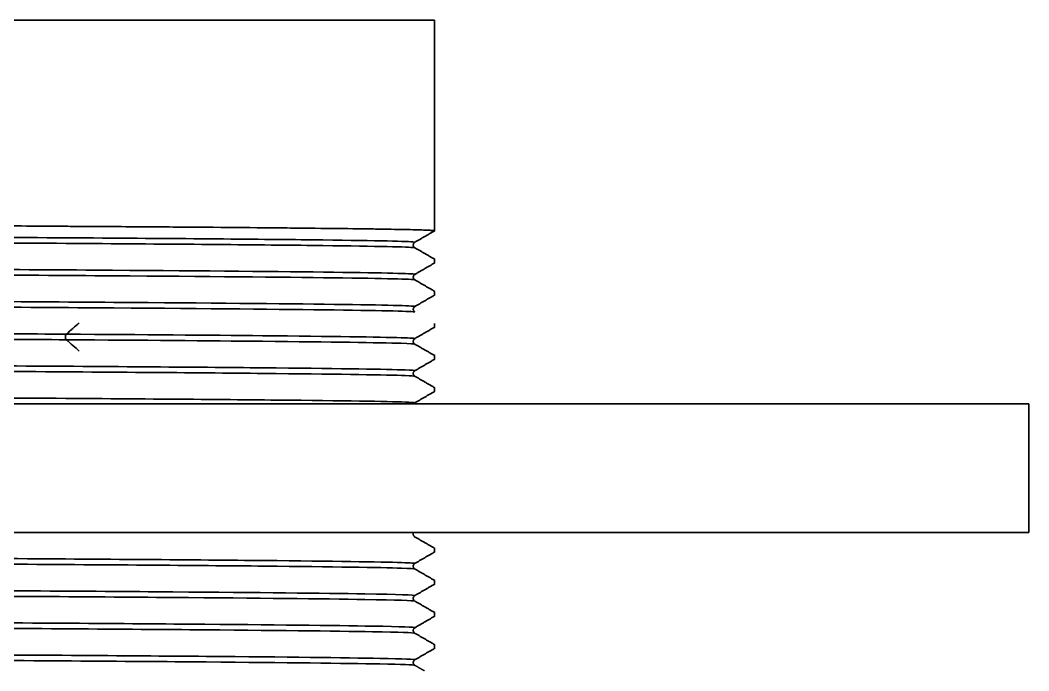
# Model space of a CAD drawing. Extents: x 1481 to 3160, y 4681 to 5260.
# Drawn here: x 1995.94 to 2008.5, y 4906.8 to 4914.91 of the extents above; entities that cross this region are included whole.
import ezdxf

# ---------------------------------------------------------------- set-up
doc = ezdxf.new("R2010")
doc.units = 0
doc.header["$LTSCALE"] = 30
doc.header["$MEASUREMENT"] = 0
doc.layers.get('0').update_dxf_attribs({"linetype": 'CONTINUOUS'})
doc.layers.add('\\M+5B3DF\\M+5B4E7\\M+5CFDF', color=3, linetype='CONTINUOUS', lineweight=9)

# ---------------------------------------------------------------- blocks, each defined once
blk = doc.blocks.new('22')
at = {"lineweight": 35}
for p, q in [((-151.453, 189.487), (-119.953, 189.487)), ((-160.703, 183.514), (-110.703, 183.514)), ((-110.703, 183.514), (-110.703, 181.514)), ((-160.703, 181.514), (-110.703, 181.514))]:
    blk.add_line(p, q, dxfattribs=at)
at = {"color": 0, "lineweight": 35}
for p, q in [((-119.953, 189.487), (-119.953, 186.709)), ((-119.953, 186.267), (-119.953, 186.709)), ((-119.953, 186.267), (-119.953, 186.209)), ((-119.953, 186.208), (-119.953, 186.209)), ((-119.953, 185.766), (-119.953, 185.709)), ((-119.953, 185.708), (-119.953, 185.709)), ((-119.953, 185.266), (-119.953, 185.209)), ((-119.953, 185.208), (-119.953, 185.209)), ((-119.953, 184.767), (-119.953, 184.709)), ((-119.953, 184.709), (-119.953, 184.709)), ((-119.953, 184.266), (-119.953, 184.209)), ((-119.953, 184.209), (-119.953, 184.209)), ((-119.953, 183.766), (-119.953, 183.709)), ((-119.953, 183.709), (-119.953, 183.709)), ((-119.953, 181.266), (-119.953, 181.209)), ((-119.953, 181.209), (-119.953, 181.209)), ((-119.953, 180.766), (-119.953, 180.709)), ((-119.953, 180.708), (-119.953, 180.709)), ((-119.953, 180.266), (-119.953, 180.209)), ((-119.954, 180.208), (-119.953, 180.209)), ((-119.954, 179.709), (-119.953, 179.709)), ((-119.953, 179.766), (-119.953, 179.709))]:
    blk.add_line(p, q, dxfattribs=at)
for points, knots in [([(-119.953, 186.209), (-119.953, 186.21), (-119.959, 186.211), (-119.978, 186.213), (-119.986, 186.214), (-120.005, 186.215), (-120.017, 186.216), (-120.08, 186.219), (-120.231, 186.225), (-120.481, 186.23), (-120.668, 186.233), (-120.726, 186.234), (-120.788, 186.235), (-120.83, 186.236), (-120.852, 186.236), (-120.961, 186.238), (-121.054, 186.239), (-121.35, 186.243), (-121.571, 186.245), (-121.876, 186.249), (-121.939, 186.249), (-122.066, 186.251), (-122.261, 186.253), (-122.467, 186.255), (-122.895, 186.259), (-123.503, 186.264), (-124.19, 186.269), (-124.734, 186.273), (-124.92, 186.274), (-125.16, 186.275), (-125.208, 186.276), (-125.305, 186.276), (-125.451, 186.277), (-125.599, 186.278), (-126.098, 186.282), (-126.512, 186.285), (-127.049, 186.288), (-127.157, 186.289), (-127.376, 186.29), (-127.486, 186.291), (-127.819, 186.293), (-128.268, 186.295), (-128.729, 186.298), (-129.079, 186.3), (-129.196, 186.3), (-129.433, 186.302), (-129.552, 186.302), (-130.15, 186.305), (-130.636, 186.308), (-131.377, 186.312), (-131.626, 186.313), (-132.002, 186.315), (-132.128, 186.316), (-132.381, 186.317), (-132.507, 186.318), (-133.141, 186.321), (-133.651, 186.324), (-134.294, 186.327), (-134.423, 186.328), (-134.681, 186.329), (-134.81, 186.33), (-135.198, 186.332), (-135.456, 186.333), (-136.231, 186.337), (-136.746, 186.339), (-137.326, 186.342), (-137.39, 186.342), (-137.519, 186.343), (-137.711, 186.344), (-138.158, 186.347), (-138.537, 186.349), (-139.29, 186.353), (-139.786, 186.355), (-140.763, 186.36), (-141.245, 186.363), (-141.839, 186.366), (-141.958, 186.366), (-142.194, 186.368), (-142.311, 186.368), (-142.663, 186.37), (-142.894, 186.372), (-143.577, 186.376), (-144.02, 186.378), (-144.557, 186.382), (-144.664, 186.382), (-144.876, 186.384), (-145.19, 186.386), (-145.699, 186.389), (-146.09, 186.392), (-146.377, 186.393), (-146.472, 186.394), (-146.659, 186.395), (-146.752, 186.396), (-147.209, 186.399), (-147.556, 186.402), (-148.047, 186.406), (-148.206, 186.407), (-148.437, 186.409), (-148.512, 186.41), (-148.661, 186.411), (-148.734, 186.412), (-149.092, 186.415), (-149.357, 186.418), (-149.662, 186.421), (-149.721, 186.422), (-149.837, 186.423), (-150.007, 186.425), (-150.163, 186.427), (-150.456, 186.43), (-150.628, 186.433), (-150.924, 186.438), (-151.048, 186.441), (-151.199, 186.445), (-151.243, 186.446), (-151.291, 186.448), (-151.3, 186.448), (-151.317, 186.449), (-151.326, 186.449), (-151.349, 186.45), (-151.364, 186.451), (-151.427, 186.454), (-151.453, 186.457), (-151.453, 186.459)], [0, 0, 0, 0, 0.015625, 0.015625, 0.023437, 0.023437, 0.03125, 0.03125, 0.0625, 0.09375, 0.09375, 0.101562, 0.105469, 0.105469, 0.109375, 0.109375, 0.125, 0.125, 0.15625, 0.15625, 0.164062, 0.164062, 0.171875, 0.1875, 0.1875, 0.21875, 0.25, 0.25, 0.265625, 0.265625, 0.269531, 0.269531, 0.273437, 0.28125, 0.28125, 0.3125, 0.3125, 0.320312, 0.320312, 0.328125, 0.328125, 0.34375, 0.359375, 0.359375, 0.367187, 0.367187, 0.375, 0.375, 0.40625, 0.40625, 0.421875, 0.421875, 0.429687, 0.429687, 0.4375, 0.4375, 0.46875, 0.46875, 0.476562, 0.476562, 0.484375, 0.484375, 0.5, 0.5, 0.53125, 0.53125, 0.535156, 0.535156, 0.539062, 0.546875, 0.5625, 0.5625, 0.59375, 0.59375, 0.625, 0.625, 0.632812, 0.632812, 0.640625, 0.640625, 0.65625, 0.65625, 0.6875, 0.6875, 0.695312, 0.695312, 0.703125, 0.71875, 0.734375, 0.734375, 0.742187, 0.742187, 0.75, 0.75, 0.78125, 0.78125, 0.796875, 0.796875, 0.804687, 0.804687, 0.8125, 0.8125, 0.84375, 0.84375, 0.851562, 0.851562, 0.859375, 0.875, 0.875, 0.90625, 0.90625, 0.9375, 0.9375, 0.953125, 0.953125, 0.957031, 0.957031, 0.960937, 0.960937, 0.96875, 0.96875, 1, 1, 1, 1]), ([(-151.144, 186.28), (-151.129, 186.272), (-150.539, 186.254), (-147.712, 186.225), (-142.817, 186.193), (-136.829, 186.162), (-130.669, 186.13), (-125.282, 186.099), (-121.495, 186.068), (-120.324, 186.045), (-120.258, 186.032), (-120.261, 186.03)], [0, 0, 0, 0, 0.097886, 0.223414, 0.348943, 0.474471, 0.599999, 0.725527, 0.851056, 0.976584, 1, 1, 1, 1]), ([(-151.144, 186.195), (-151.159, 186.186), (-150.586, 186.167), (-147.712, 186.138), (-142.817, 186.106), (-136.829, 186.075), (-130.669, 186.043), (-125.282, 186.012), (-121.495, 185.981), (-120.348, 185.958), (-120.264, 185.946), (-120.261, 185.945)], [0, 0, 0, 0, 0.10368, 0.229208, 0.354736, 0.480265, 0.605793, 0.731321, 0.856849, 0.982378, 1, 1, 1, 1]), ([(-151.144, 185.781), (-151.129, 185.772), (-150.466, 185.752), (-147.434, 185.723), (-142.439, 185.691), (-136.411, 185.66), (-130.273, 185.628), (-124.97, 185.597), (-121.314, 185.566), (-120.296, 185.544), (-120.26, 185.532), (-120.261, 185.531)], [0, 0, 0, 0, 0.10656, 0.232209, 0.357859, 0.483508, 0.609157, 0.734807, 0.860456, 0.986105, 1, 1, 1, 1]), ([(-151.145, 185.695), (-151.156, 185.685), (-150.506, 185.666), (-147.434, 185.635), (-142.439, 185.604), (-136.411, 185.573), (-130.273, 185.541), (-124.97, 185.51), (-121.314, 185.479), (-120.314, 185.457), (-120.263, 185.446), (-120.261, 185.445)], [0, 0, 0, 0, 0.111379, 0.237013, 0.362647, 0.488282, 0.613916, 0.73955, 0.865185, 0.990819, 1, 1, 1, 1]), ([(-151.145, 185.195), (-151.162, 185.185), (-150.437, 185.164), (-147.147, 185.133), (-142.057, 185.102), (-135.991, 185.071), (-129.881, 185.039), (-124.665, 185.008), (-121.143, 184.976), (-120.283, 184.955), (-120.261, 184.945), (-120.261, 184.945)], [0, 0, 0, 0, 0.12058, 0.246108, 0.371636, 0.497164, 0.622692, 0.74822, 0.873748, 0.999276, 1, 1, 1, 1]), ([(-151.145, 185.281), (-151.129, 185.271), (-150.388, 185.251), (-147.147, 185.22), (-142.057, 185.189), (-135.991, 185.158), (-129.881, 185.126), (-124.665, 185.095), (-121.143, 185.064), (-120.263, 185.042), (-120.26, 185.031), (-120.261, 185.03)], [0, 0, 0, 0, 0.115001, 0.240499, 0.365997, 0.491495, 0.616993, 0.742491, 0.867988, 0.993486, 1, 1, 1, 1]), ([(-151.145, 184.781), (-151.127, 184.77), (-150.303, 184.75), (-146.853, 184.718), (-141.671, 184.687), (-135.572, 184.656), (-129.961, 184.627), (-126.873, 184.608), (-125.685, 184.6)], [0, 0, 0, 0, 0.17071, 0.344594, 0.518479, 0.692363, 0.866247, 1, 1, 1, 1]), ([(-151.145, 184.695), (-151.145, 184.695), (-151.153, 184.684), (-150.324, 184.663), (-146.853, 184.631), (-141.671, 184.6), (-135.572, 184.568), (-129.961, 184.54), (-126.873, 184.521), (-125.685, 184.513)], [0, 0, 0, 0, 0.004649, 0.177178, 0.349706, 0.522234, 0.694762, 0.86729, 1, 1, 1, 1]), ([(-125.685, 184.6), (-125.695, 184.591), (-125.708, 184.557), (-125.695, 184.522), (-125.685, 184.513)], [0, 0, 0, 0, 0.499996, 1, 1, 1, 1]), ([(-125.685, 184.6), (-124.497, 184.592), (-122.118, 184.573), (-120.483, 184.55), (-120.254, 184.535), (-120.262, 184.53)], [0, 0, 0, 0, 0.347061, 0.798255, 1, 1, 1, 1]), ([(-125.685, 184.513), (-124.497, 184.505), (-122.118, 184.486), (-120.517, 184.464), (-120.269, 184.449), (-120.262, 184.445)], [0, 0, 0, 0, 0.354284, 0.814868, 1, 1, 1, 1]), ([(-151.144, 184.195), (-151.152, 184.188), (-150.767, 184.171), (-148.463, 184.144), (-143.873, 184.112), (-138.028, 184.081), (-131.827, 184.049), (-126.22, 184.018), (-122.069, 183.987), (-120.469, 183.962), (-120.268, 183.948), (-120.262, 183.945)], [0, 0, 0, 0, 0.078641, 0.204276, 0.32991, 0.455544, 0.581179, 0.706813, 0.832447, 0.958082, 1, 1, 1, 1]), ([(-151.144, 184.281), (-151.133, 184.274), (-150.733, 184.258), (-148.463, 184.231), (-143.873, 184.199), (-138.028, 184.168), (-131.827, 184.137), (-126.22, 184.105), (-122.069, 184.074), (-120.443, 184.049), (-120.257, 184.035), (-120.262, 184.031)], [0, 0, 0, 0, 0.073816, 0.199466, 0.325115, 0.450765, 0.576414, 0.702064, 0.827713, 0.953363, 1, 1, 1, 1]), ([(-151.144, 183.78), (-151.131, 183.774), (-150.669, 183.756), (-148.21, 183.729), (-143.51, 183.697), (-137.612, 183.666), (-131.421, 183.634), (-125.887, 183.603), (-121.86, 183.572), (-120.395, 183.548), (-120.256, 183.534), (-120.262, 183.531)], [0, 0, 0, 0, 0.082096, 0.207654, 0.333213, 0.458772, 0.58433, 0.709889, 0.835447, 0.961006, 1, 1, 1, 1]), ([(-151.144, 181.281), (-151.134, 181.275), (-150.785, 181.259), (-148.677, 181.233), (-144.185, 181.201), (-138.391, 181.17), (-132.184, 181.138), (-126.517, 181.107), (-122.26, 181.076), (-120.478, 181.05), (-120.254, 181.035), (-120.262, 181.031)], [0, 0, 0, 0, 0.066387, 0.191915, 0.317444, 0.442972, 0.5685, 0.694028, 0.819557, 0.945085, 1, 1, 1, 1]), ([(-151.144, 181.195), (-151.154, 181.189), (-150.823, 181.172), (-148.677, 181.145), (-144.185, 181.114), (-138.391, 181.083), (-132.184, 181.051), (-126.517, 181.02), (-122.26, 180.989), (-120.511, 180.964), (-120.269, 180.949), (-120.262, 180.945)], [0, 0, 0, 0, 0.072059, 0.197587, 0.323116, 0.448644, 0.574172, 0.6997, 0.825228, 0.950756, 1, 1, 1, 1]), ([(-148.891, 180.738), (-148.078, 180.73), (-145.743, 180.711), (-140.778, 180.682), (-134.62, 180.651), (-128.628, 180.619), (-123.723, 180.588), (-120.835, 180.558), (-120.252, 180.539), (-120.261, 180.531)], [0, 0, 0, 0, 0.116648, 0.268296, 0.419944, 0.571591, 0.723239, 0.874887, 1, 1, 1, 1]), ([(-148.891, 180.651), (-148.078, 180.643), (-145.743, 180.624), (-140.778, 180.595), (-134.62, 180.564), (-128.628, 180.532), (-123.723, 180.501), (-120.873, 180.472), (-120.276, 180.453), (-120.262, 180.445)], [0, 0, 0, 0, 0.117315, 0.26983, 0.422345, 0.57486, 0.727375, 0.87989, 1, 1, 1, 1]), ([(-151.144, 180.28), (-151.141, 180.278), (-151.023, 180.266), (-149.741, 180.243), (-145.838, 180.211), (-140.379, 180.18), (-134.202, 180.149), (-128.255, 180.117), (-123.452, 180.086), (-120.763, 180.057), (-120.251, 180.039), (-120.261, 180.031)], [0, 0, 0, 0, 0.025122, 0.150741, 0.27636, 0.401979, 0.527599, 0.653218, 0.778837, 0.904456, 1, 1, 1, 1]), ([(-151.144, 180.195), (-151.148, 180.192), (-151.046, 180.179), (-149.741, 180.156), (-145.838, 180.124), (-140.379, 180.093), (-134.202, 180.062), (-128.255, 180.03), (-123.452, 179.999), (-120.801, 179.97), (-120.275, 179.952), (-120.262, 179.945)], [0, 0, 0, 0, 0.030074, 0.155693, 0.281312, 0.406931, 0.53255, 0.658169, 0.783788, 0.909407, 1, 1, 1, 1]), ([(-151.144, 179.695), (-151.15, 179.692), (-151.01, 179.678), (-149.541, 179.654), (-145.512, 179.622), (-139.976, 179.591), (-133.785, 179.559), (-127.888, 179.528), (-123.191, 179.497), (-120.734, 179.469), (-120.274, 179.452), (-120.262, 179.445)], [0, 0, 0, 0, 0.039227, 0.164755, 0.290283, 0.415811, 0.541339, 0.666867, 0.792395, 0.917923, 1, 1, 1, 1]), ([(-151.144, 179.78), (-151.139, 179.778), (-150.981, 179.764), (-149.541, 179.741), (-145.512, 179.709), (-139.976, 179.678), (-133.785, 179.647), (-127.888, 179.615), (-123.191, 179.584), (-120.693, 179.556), (-120.249, 179.538), (-120.262, 179.53)], [0, 0, 0, 0, 0.033554, 0.159082, 0.28461, 0.410138, 0.535667, 0.661195, 0.786723, 0.912251, 1, 1, 1, 1])]:
    blk.add_open_spline(points, degree=3, knots=knots, dxfattribs=at)
for points, degree in [([(-119.951, 186.21), (-120.107, 186.12), (-120.263, 186.029)], 2), ([(-120.261, 186.031), (-120.311, 185.988), (-120.261, 185.945)], 2), ([(-120.263, 185.946), (-120.107, 185.856), (-119.951, 185.765)], 2), ([(-119.95, 185.71), (-120.107, 185.62), (-120.263, 185.529)], 2), ([(-120.261, 185.531), (-120.311, 185.488), (-120.261, 185.445)], 2), ([(-120.263, 185.446), (-120.107, 185.356), (-119.95, 185.265)], 2), ([(-119.95, 185.21), (-120.107, 185.12), (-120.263, 185.029)], 2), ([(-120.261, 185.03), (-120.311, 184.988), (-120.261, 184.945)], 2), ([(-125.485, 184.778), (-125.551, 184.719), (-125.618, 184.659), (-125.685, 184.6)], 3), ([(-119.951, 184.71), (-120.108, 184.62), (-120.264, 184.529)], 2), ([(-125.685, 184.513), (-125.618, 184.454), (-125.551, 184.394), (-125.485, 184.335)], 3), ([(-120.262, 184.53), (-120.312, 184.488), (-120.262, 184.445)], 2), ([(-120.264, 184.446), (-120.108, 184.356), (-119.951, 184.266)], 2), ([(-119.951, 184.21), (-120.108, 184.12), (-120.264, 184.029)], 2), ([(-120.262, 184.031), (-120.311, 183.988), (-120.262, 183.945)], 2), ([(-120.264, 183.946), (-120.108, 183.856), (-119.951, 183.766)], 2), ([(-119.951, 183.71), (-120.107, 183.62), (-120.264, 183.529)], 2), ([(-120.262, 183.53), (-120.271, 183.522), (-120.277, 183.514)], 2), ([(-120.262, 183.445), (-120.262, 183.445), (-120.262, 183.445)], 2), ([(-120.278, 181.514), (-120.302, 181.479), (-120.262, 181.445)], 2), ([(-120.264, 181.446), (-120.108, 181.356), (-119.951, 181.265)], 2), ([(-119.951, 181.21), (-120.108, 181.12), (-120.264, 181.029)], 2), ([(-120.262, 181.03), (-120.312, 180.988), (-120.262, 180.945)], 2), ([(-120.264, 180.946), (-120.108, 180.856), (-119.951, 180.765)], 2), ([(-119.951, 180.71), (-120.107, 180.62), (-120.263, 180.529)], 2), ([(-120.261, 180.531), (-120.311, 180.488), (-120.262, 180.445)], 2), ([(-120.263, 180.446), (-120.107, 180.356), (-119.951, 180.265)], 2), ([(-119.951, 180.21), (-120.107, 180.12), (-120.263, 180.029)], 2), ([(-120.262, 180.03), (-120.311, 179.988), (-120.262, 179.945)], 2), ([(-120.264, 179.946), (-120.107, 179.856), (-119.951, 179.765)], 2), ([(-119.951, 179.71), (-120.107, 179.62), (-120.264, 179.529)], 2), ([(-120.262, 179.53), (-120.311, 179.488), (-120.262, 179.445)], 2), ([(-120.264, 179.446), (-120.188, 179.402), (-120.113, 179.359)], 2)]:
    blk.add_open_spline(points, degree=degree, dxfattribs=at)

msp = doc.modelspace()

# ---------------------------------------------------------------- block references
at = {"layer": '\\M+5B3DF\\M+5B4E7\\M+5CFDF', "color": 0, "lineweight": 35, "xscale": 0.8, "yscale": 0.8, "zscale": 0.8}
msp.add_blockref('22', (2097.061, 4763.317), dxfattribs=at)

doc.saveas('drawing.dxf')
